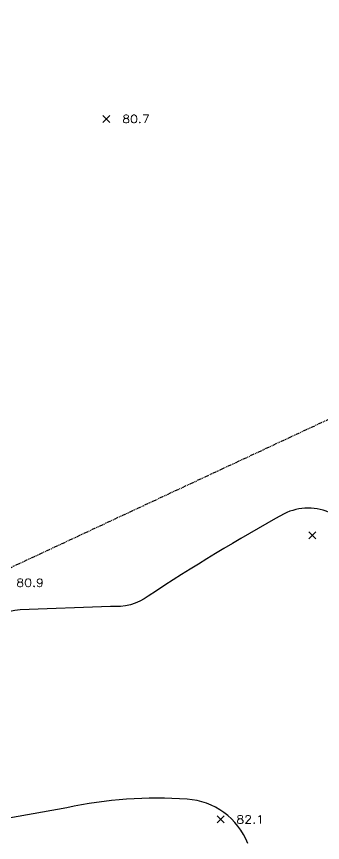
# Model space of a CAD drawing. Header units: feet. Extents: x 1023941 to 1026768, y 90264 to 94497.
# Drawn here: x 1025616.5 to 1025708.2, y 91328.7 to 91576.2 of the extents above; entities that cross this region are included whole.
import ezdxf
from ezdxf.enums import TextEntityAlignment as Align

# ---------------------------------------------------------------- set-up
doc = ezdxf.new("R2010")
doc.units = ezdxf.units.FT
doc.header["$MEASUREMENT"] = 0
doc.linetypes.add('MATCH', pattern=[2.5, 1.25, -0.25, 0.25, -0.25, 0.25, -0.25])
for name, color, linetype in [('CF-INTERMED', 9, 'Continuous'), ('P2MLL', 5, 'MATCH'), ('SPOTELEV', 9, 'Continuous')]:
    doc.layers.add(name, color=color, linetype=linetype)
doc.styles.add('60', font='simplex.shx', dxfattribs={"width": 1.15, "height": 2.4})

# ---------------------------------------------------------------- blocks, each defined once
blk = doc.blocks.new('SPOT')
for p, q in [((-0.5, -0.5), (0.5, 0.5)), ((-0.5, 0.5), (0.5, -0.5))]:
    blk.add_line(p, q)

msp = doc.modelspace()

# ---------------------------------------------------------------- linework, layer by layer
at = {"layer": 'CF-INTERMED', "flags": 128}
for points, elevation in [([(1025748.46, 91322.3, 0.031246519), (1025813.64, 91342.97), (1025816.03, 91344.24), (1025815.29, 91373.93, -0.057742086), (1025822.15, 91393.3, 0.392810526), (1025811.25897, 91430.10189, 0.248671056), (1025792.0683, 91430.63973, 0.054155411), (1025772.39, 91417.47), (1025755.33, 91404.4), (1025751.55, 91402.05, -0.179739384), (1025744.44, 91404.94, 0.032231172), (1025711.1, 91427.22, 0.2318115), (1025696.74, 91427.2, 0.019501533), (1025656, 91402.49, -0.182461136), (1025644.72, 91399.44), (1025617.56, 91398.4, 0.076754913), (1025605.67, 91394.94, -0.238030903)], 81), ([(1025685.86, 91328.34, 0.293316068), (1025667.63, 91341.6, 0.070819776), (1025631.54957, 91339.03769), (1025602.27386, 91333.86473, -0.07472121)], 82)]:
    msp.add_lwpolyline(points, format="xyb", dxfattribs=dict(at, elevation=elevation))
at = {"layer": 'P2MLL'}
msp.add_line((1025228.983, 91231.18927), (1026419.24756, 91786.21875), dxfattribs=at)

# ---------------------------------------------------------------- block references
at = {"layer": 'SPOTELEV', "xscale": 2.099999999976717, "yscale": 2.100000000005821, "zscale": 2.1}
for p in [(1025643.46, 91545.53), (1025705.18, 91420.69), (1025677.67, 91335.55)]:
    msp.add_blockref('SPOT', p, dxfattribs=at)

# ---------------------------------------------------------------- texts
at = {"layer": 'SPOTELEV', "style": '60', "width": 1.15}
for s, p in [('80.7', (1025652.32, 91545.53)), ('80.9', (1025620.55, 91406.52)), ('82.1', (1025686.54, 91335.55))]:
    msp.add_text(s, height=2.4, dxfattribs=at).set_placement(p, align=Align.MIDDLE_CENTER)

doc.saveas('drawing.dxf')
